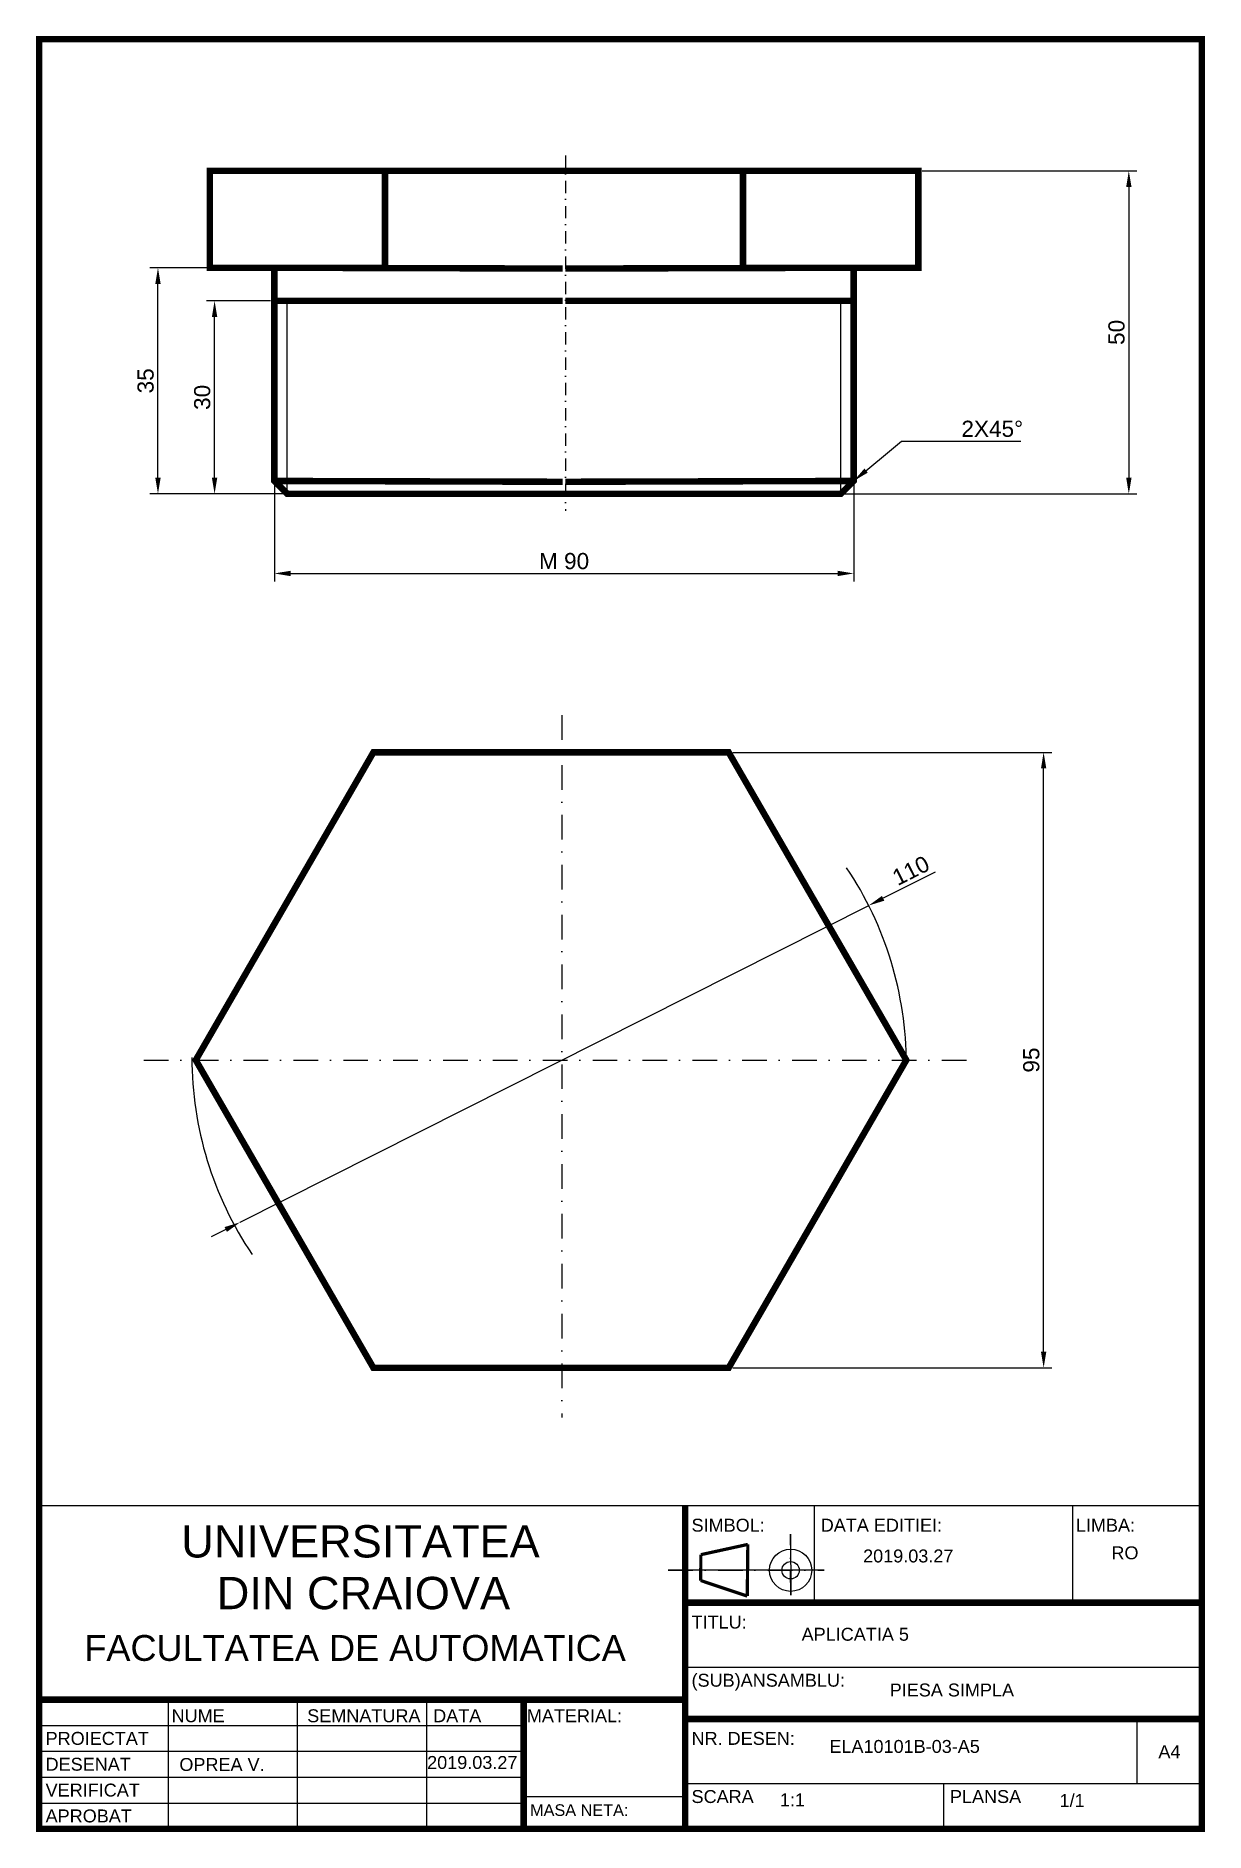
# Model space of a CAD drawing. Header units: millimetres. Extents: x 2774 to 2955, y 1881 to 2159.
import ezdxf

# ---------------------------------------------------------------- set-up
doc = ezdxf.new("R2010")
doc.units = ezdxf.units.MM
doc.header["$LTSCALE"] = 0.3
doc.linetypes.add('DASHDOT', pattern=[25.4, 12.7, -6.35, 0, -6.35])
doc.linetypes.add('DASHDOT2', pattern=[12.7, 6.35, -3.175, 0, -3.175])
doc.styles.add('S1', font='arial.ttf')
doc.styles.get("Standard").update_dxf_attribs({"font": 'arial.ttf'})
doc.dimstyles.new('ISO-25', dxfattribs={"dimtxt": 2.5, "dimasz": 2.5, "dimexe": 1.25, "dimexo": 0.625, "dimtad": 1, "dimtxsty": 'Standard', "dimcen": 2.5, "dimadec": 0, "dimazin": 0, "dimtfac": 1, "dimtmove": 0, "dimatfit": 3, "dimfxl": 1, "dimarcsym": 0})

# ---------------------------------------------------------------- blocks, each defined once
blk = doc.blocks.new('*D1')
at = {"color": 0, "linetype": 'Continuous', "lineweight": -2, "transparency": 16777216}
for p, q in [((2811.11, 2089.65), (2811.11, 2074.71)), ((2900.79, 2089.65), (2900.79, 2074.71)), ((2813.61, 2075.96), (2898.29, 2075.96))]:
    blk.add_line(p, q, dxfattribs=at)
at = {"color": 0, "linetype": 'Continuous', "transparency": 16777216}
for points in [[(2813.61, 2076.37), (2813.61, 2075.54), (2811.11, 2075.96)], [(2898.29, 2076.37), (2898.29, 2075.54), (2900.79, 2075.96)]]:
    blk.add_solid(points, dxfattribs=at)
at = {"layer": 'Defpoints', "color": 0, "linetype": 'Continuous', "transparency": 16777216}
for p in [(2811.11, 2090.27), (2900.79, 2090.27), (2900.79, 2075.96)]:
    blk.add_point(p, dxfattribs=at)
at = {"color": 0, "linetype": 'Continuous', "transparency": 16777216, "insert": (2855.95, 2077.86), "char_height": 2.5, "attachment_point": 5}
blk.add_mtext('M 90', dxfattribs=at)
blk = doc.blocks.new('*D3')
at = {"color": 0, "linetype": 'Continuous', "lineweight": -2, "transparency": 16777216}
for p, q in [((2810.48, 2123.27), (2791.83, 2123.27)), ((2793.08, 2090.77), (2793.08, 2120.77)), ((2812.48, 2088.27), (2791.83, 2088.27))]:
    blk.add_line(p, q, dxfattribs=at)
at = {"color": 0, "linetype": 'Continuous', "transparency": 16777216}
for points in [[(2792.67, 2120.77), (2793.5, 2120.77), (2793.08, 2123.27)], [(2792.67, 2090.77), (2793.5, 2090.77), (2793.08, 2088.27)]]:
    blk.add_solid(points, dxfattribs=at)
at = {"layer": 'Defpoints', "color": 0, "linetype": 'Continuous', "transparency": 16777216}
for p in [(2793.08, 2123.27), (2811.11, 2123.27), (2813.11, 2088.27)]:
    blk.add_point(p, dxfattribs=at)
at = {"color": 0, "linetype": 'Continuous', "transparency": 16777216, "insert": (2791.18, 2105.77), "char_height": 2.5, "attachment_point": 5, "rotation": 90}
blk.add_mtext('35', dxfattribs=at)
blk = doc.blocks.new('*D4')
at = {"color": 0, "linetype": 'Continuous', "lineweight": -2, "transparency": 16777216}
for p, q in [((2913.41, 2029.74), (2905.35, 2025.68)), ((2805.81, 1975.54), (2903.11, 2024.56)), ((2803.58, 1974.42), (2801.34, 1973.3))]:
    blk.add_line(p, q, dxfattribs=at)
at = {"color": 0, "linetype": 'Continuous', "transparency": 16777216}
for points in [[(2905.16, 2026.05), (2905.53, 2025.31), (2903.11, 2024.56)], [(2803.39, 1974.79), (2803.76, 1974.05), (2805.81, 1975.54)]]:
    blk.add_solid(points, dxfattribs=at)
at = {"layer": 'Defpoints', "color": 0, "linetype": 'Continuous', "transparency": 16777216}
for p in [(2903.11, 2024.56), (2805.81, 1975.54)]:
    blk.add_point(p, dxfattribs=at)
at = {"color": 0, "linetype": 'Continuous', "transparency": 16777216, "insert": (2909.64, 2029.97), "char_height": 2.5, "width": 7.3844, "attachment_point": 5, "rotation": 26.734}
blk.add_mtext('110', dxfattribs=at)
blk = doc.blocks.new('*D5')
at = {"color": 0, "linetype": 'Continuous', "lineweight": -2, "transparency": 16777216}
for p, q in [((2882.06, 2048.27), (2931.44, 2048.27)), ((2930.19, 1955.5), (2930.19, 2045.77)), ((2882.06, 1953), (2931.44, 1953))]:
    blk.add_line(p, q, dxfattribs=at)
at = {"color": 0, "linetype": 'Continuous', "transparency": 16777216}
for points in [[(2929.78, 2045.77), (2930.61, 2045.77), (2930.19, 2048.27)], [(2929.78, 1955.5), (2930.61, 1955.5), (2930.19, 1953)]]:
    blk.add_solid(points, dxfattribs=at)
at = {"layer": 'Defpoints', "color": 0, "linetype": 'Continuous', "transparency": 16777216}
for p in [(2881.43, 2048.27), (2930.19, 2048.27), (2881.43, 1953)]:
    blk.add_point(p, dxfattribs=at)
at = {"color": 0, "linetype": 'Continuous', "transparency": 16777216, "insert": (2928.29, 2000.64), "char_height": 2.5, "attachment_point": 5, "rotation": 90}
blk.add_mtext('95', dxfattribs=at)
blk = doc.blocks.new('*D6')
at = {"color": 0, "linetype": 'Continuous', "lineweight": -2, "transparency": 16777216}
for p, q in [((2911.41, 2138.27), (2944.63, 2138.27)), ((2943.38, 2135.77), (2943.38, 2090.77)), ((2899.41, 2088.27), (2944.63, 2088.27))]:
    blk.add_line(p, q, dxfattribs=at)
at = {"color": 0, "linetype": 'Continuous', "transparency": 16777216}
for points in [[(2942.97, 2135.77), (2943.8, 2135.77), (2943.38, 2138.27)], [(2942.97, 2090.77), (2943.8, 2090.77), (2943.38, 2088.27)]]:
    blk.add_solid(points, dxfattribs=at)
at = {"layer": 'Defpoints', "color": 0, "linetype": 'Continuous', "transparency": 16777216}
for p in [(2910.79, 2138.27), (2898.79, 2088.27), (2943.38, 2088.27)]:
    blk.add_point(p, dxfattribs=at)
at = {"color": 0, "linetype": 'Continuous', "transparency": 16777216, "insert": (2941.48, 2113.27), "char_height": 2.5, "attachment_point": 5, "rotation": 90}
blk.add_mtext('50', dxfattribs=at)
blk = doc.blocks.new('PP1')
for p, q in [((140, 60), (140, 45)), ((180, 60), (180, 45)), ((120, 35), (200, 35)), ((40, 10), (40, 30)), ((60, 10), (60, 30)), ((80, 10), (80, 30)), ((20, 26), (95, 26)), ((190, 17), (190, 27)), ((20, 22), (95, 22)), ((20, 18), (95, 18)), ((120, 17), (200, 17)), ((160, 17), (160, 10)), ((20, 14), (95, 14)), ((95, 15), (120, 15))]:
    blk.add_line(p, q)
at = {"const_width": 1}
blk.add_lwpolyline([(20, 10), (200, 10), (200, 287), (20, 287)], close=True, dxfattribs=at)
blk.add_lwpolyline([(20, 10), (20, 10), (200, 10), (200, 60), (20, 60)], close=True)
for points in [[(120, 10), (120, 60), (120, 60)], [(200, 45), (120, 45)], [(20, 30), (120, 30)], [(95, 10), (95, 30)], [(200, 27), (120, 27)]]:
    blk.add_lwpolyline(points, dxfattribs=at)
at = {"style": 'S1'}
for s, height, p in [('UNIVERSITATEA', 5, (42, 52)), ('SIMBOL:', 2, (121, 56)), ('DATA EDITIEI:', 2, (141, 56)), ('LIMBA:', 2, (180.5, 56)), ('DIN CRAIOVA', 5, (47.5, 44)), ('TITLU:', 2, (121, 41)), ('FACULTATEA DE AUTOMATICA', 4, (27, 36)), ('(SUB)ANSAMBLU:', 2, (121, 32)), ('NUME', 2, (40.5, 26.5)), ('SEMNATURA', 2, (61.5, 26.5)), ('DATA', 2, (81, 26.5)), ('MATERIAL:', 2, (95.5, 26.5)), ('PROIECTAT', 2, (21, 23)), ('NR. DESEN:', 2, (121, 23)), ('DESENAT', 2, (21, 19)), ('VERIFICAT', 2, (21, 15)), ('SCARA', 2, (121, 14)), ('PLANSA', 2, (161, 14)), ('APROBAT', 2, (21, 11)), ('MASA NETA:', 1.8, (96, 12))]:
    blk.add_text(s, height=height, dxfattribs=at).set_placement(p)
blk = doc.blocks.new('SIMBOL')
at = {"linetype": 'DASHDOT'}
for p, q in [((3.3, -3.85), (3.23, 5.57)), ((-15.68, 0), (8.47, 0))]:
    blk.add_line(p, q, dxfattribs=at)
at = {"linetype": 'Continuous', "const_width": 0.5}
for points in [[(-10.62, 2.41), (-3.35, 4)], [(-3.35, 0), (-3.35, 4), (-3.44, -4)], [(-10.62, 0.41), (-10.62, 2.41), (-10.65, -1.59)], [(-10.65, -1.59), (-3.44, -4)]]:
    blk.add_lwpolyline(points, dxfattribs=at)
at = {"linetype": 'Continuous'}
for radius in [3.27, 1.35]:
    blk.add_circle((3.27, 0), radius, dxfattribs=at)
blk = doc.blocks.new('*D10')
at = {"color": 0, "linetype": 'Continuous', "lineweight": -2, "transparency": 16777216}
for p, q in [((2810.48, 2118.15), (2800.6, 2118.15)), ((2801.85, 2090.77), (2801.85, 2115.65)), ((2812.48, 2088.27), (2800.6, 2088.27))]:
    blk.add_line(p, q, dxfattribs=at)
at = {"color": 0, "linetype": 'Continuous', "transparency": 16777216}
for points in [[(2801.43, 2115.65), (2802.26, 2115.65), (2801.85, 2118.15)], [(2801.43, 2090.77), (2802.26, 2090.77), (2801.85, 2088.27)]]:
    blk.add_solid(points, dxfattribs=at)
at = {"layer": 'Defpoints', "color": 0, "linetype": 'Continuous', "transparency": 16777216}
for p in [(2801.85, 2118.15), (2811.11, 2118.15), (2813.11, 2088.27)]:
    blk.add_point(p, dxfattribs=at)
at = {"color": 0, "linetype": 'Continuous', "transparency": 16777216, "insert": (2799.94, 2103.21), "char_height": 2.5, "attachment_point": 5, "rotation": 90}
blk.add_mtext('30', dxfattribs=at)

msp = doc.modelspace()

# ---------------------------------------------------------------- linework, layer by layer
at = {"linetype": 'DASHDOT2'}
msp.add_line((2856.159, 2140.647), (2856.159, 2085.647), dxfattribs=at)
for p, q in [((2813.106, 2088.274), (2813.106, 2118.147)), ((2898.788, 2088.274), (2898.788, 2118.147))]:
    msp.add_line(p, q)
at = {"linetype": 'DASHDOT'}
for p, q in [((2855.623, 2054.017), (2855.623, 1945.309)), ((2790.905, 2000.636), (2919.665, 2000.636))]:
    msp.add_line(p, q, dxfattribs=at)
at = {"linetype": 'Continuous'}
for p, q in [((2890.984, 1927.252), (2891.053, 1917.824)), ((2896.221, 1921.678), (2872.069, 1921.678))]:
    msp.add_line(p, q, dxfattribs=at)
at = {"const_width": 1}
for points in [[(2856.106, 2138.274), (2801.106, 2138.274), (2801.106, 2123.274), (2811.106, 2123.274), (2811.106, 2090.274), (2813.106, 2088.274), (2856.106, 2088.274)], [(2828.236, 2138.147), (2828.236, 2123.225)], [(2855.788, 2138.274), (2910.788, 2138.274), (2910.788, 2123.274), (2900.788, 2123.274), (2900.788, 2090.274), (2898.788, 2088.274), (2855.788, 2088.274)], [(2883.659, 2138.147), (2883.659, 2123.225)], [(2855.736, 2123.147), (2811.106, 2123.274)], [(2856.159, 2123.147), (2900.788, 2123.274)], [(2855.736, 2118.147), (2811.106, 2118.147)], [(2856.159, 2118.147), (2900.788, 2118.147)], [(2855.736, 2090.147), (2811.106, 2090.274)], [(2856.159, 2090.147), (2900.788, 2090.274)]]:
    msp.add_lwpolyline(points, dxfattribs=at)
at = {"linetype": 'Continuous', "const_width": 1}
msp.add_lwpolyline([(2826.433, 2048.267), (2798.933, 2000.636), (2826.433, 1953.005), (2881.433, 1953.005), (2908.933, 2000.636), (2881.433, 2048.267)], close=True, dxfattribs=at)
at = {"linetype": 'Continuous'}
for centre, start, end in [((2854.461, 2000.051), 0, 33.85887), ((2852.801, 2001.045), 180, 214.0221)]:
    msp.add_arc(centre, 54.476, start, end, dxfattribs=at)

# ---------------------------------------------------------------- block references
msp.add_blockref('PP1', (2754.687, 1871.654))
msp.add_blockref('SIMBOL', (2887.751, 1921.678), dxfattribs=at)

# ---------------------------------------------------------------- texts
for s, p in [('2019.03.27', (2902.243, 1922.889)), ('RO', (2940.684, 1923.376)), ('APLICATIA 5', (2892.728, 1910.769)), ('PIESA SIMPLA', (2906.361, 1902.143)), ('ELA10101B-03-A5', (2897.02, 1893.409)), ('A4', (2947.96, 1892.593)), ('OPREA V.', (2796.397, 1890.615)), ('2019.03.27', (2834.75, 1890.925)), ('1:1', (2889.361, 1885.153)), ('1/1', (2932.667, 1885.048))]:
    msp.add_text(s, height=2, dxfattribs=at).set_placement(p)
at = {"linetype": 'Continuous', "insert": (2917.463, 2097.064), "char_height": 2.5, "attachment_point": 7}
msp.add_mtext('2X45%%D', dxfattribs=at)

# ---------------------------------------------------------------- dimensions: what is measured, and where the dimension line sits
at = {"linetype": 'Continuous'}
for base, p1, p2, picture, middle in [((2943.385, 2088.274), (2910.788, 2138.274), (2898.788, 2088.274), '*D6', (2941.483, 2113.274)), ((2793.082, 2123.274), (2813.106, 2088.274), (2811.106, 2123.274), '*D3', (2791.18, 2105.774))]:
    dim = msp.add_linear_dim(base=base, p1=p1, p2=p2, angle=90, dimstyle='ISO-25', dxfattribs=at)
    dim.commit()
    dim.dimension.update_dxf_attribs({"geometry": picture, "text_midpoint": middle})
for base, p1, p2, text, picture, middle in [((2801.846, 2118.147), (2813.106, 2088.274), (2811.106, 2118.147), '30', '*D10', (2799.944, 2103.211)), ((2930.195, 2048.267), (2881.433, 1953.005), (2881.433, 2048.267), '95', '*D5', (2928.293, 2000.636))]:
    dim = msp.add_linear_dim(base=base, p1=p1, p2=p2, angle=90, text=text, dimstyle='ISO-25', dxfattribs=at)
    dim.commit()
    dim.dimension.update_dxf_attribs({"geometry": picture, "text_midpoint": middle})
dim = msp.add_linear_dim(base=(2900.788, 2075.956), p1=(2811.106, 2090.274), p2=(2900.788, 2090.274), text='M 90', dimstyle='ISO-25', dxfattribs=at)
dim.commit()
dim.dimension.update_dxf_attribs({"geometry": '*D1', "text_midpoint": (2855.947, 2077.858)})
dim = msp.add_diameter_dim_2p(p1=(2805.808, 1975.545), p2=(2903.113, 2024.556), text='110', dimstyle='ISO-25', dxfattribs=at)
dim.commit()
dim.dimension.update_dxf_attribs({"geometry": '*D4', "text_midpoint": (2909.639, 2029.973)})

# ---------------------------------------------------------------- leaders
at = {"linetype": 'Continuous', "annotation_type": 0, "has_hookline": 1, "hookline_direction": 0, "text_width": 9.219}
msp.add_leader([(2900.788, 2090.274), (2908.164, 2096.439), (2916.838, 2096.439)], dimstyle='ISO-25', dxfattribs=at)

doc.saveas('drawing.dxf')
